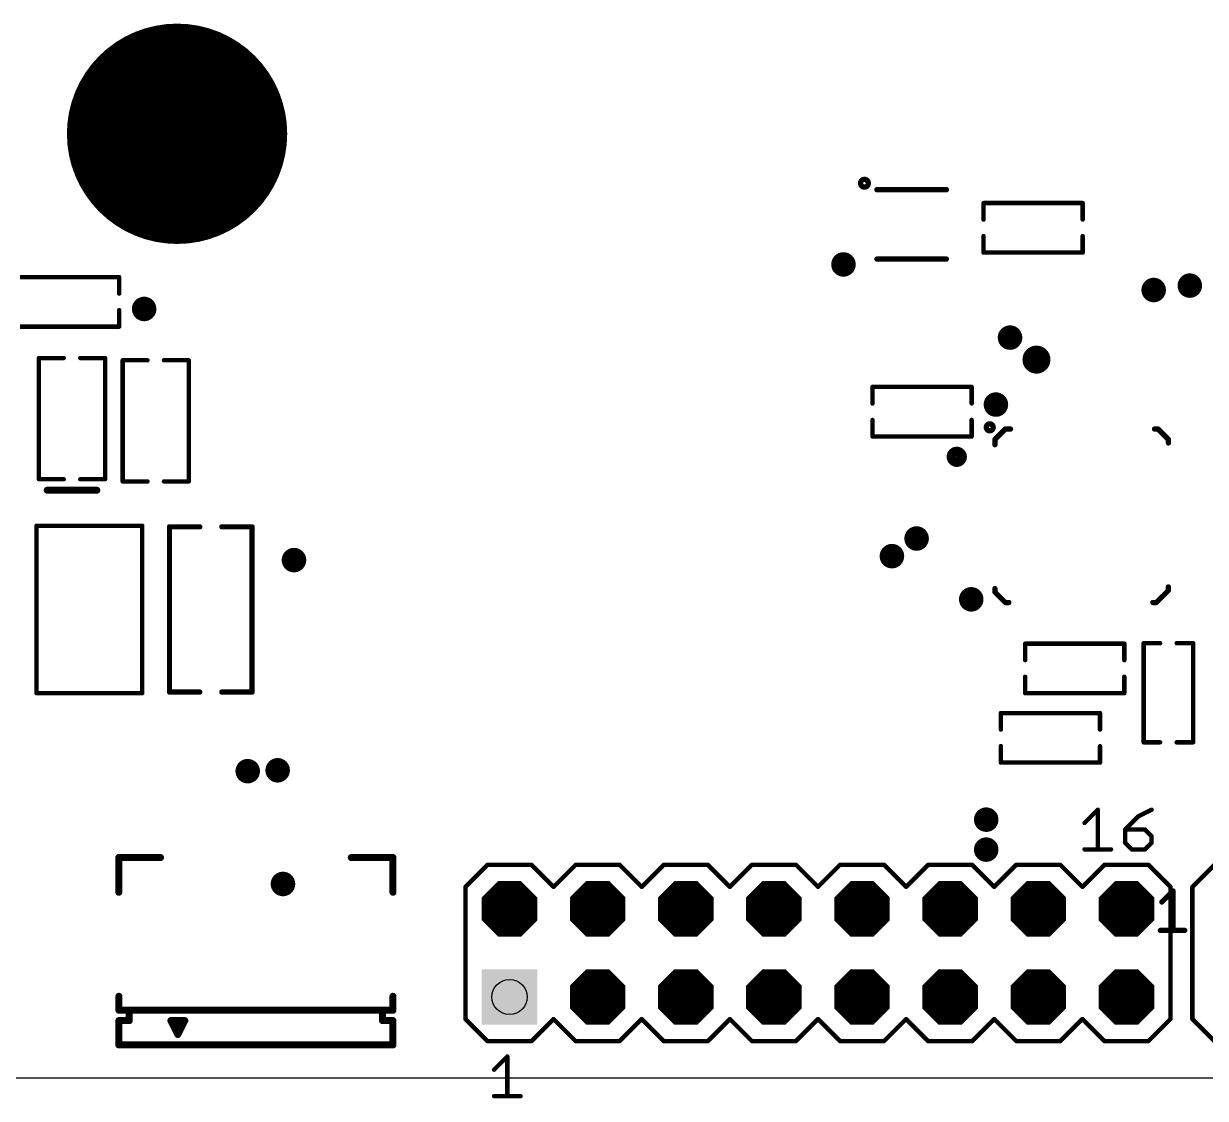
# Model space of a CAD drawing. Extents: x -132 to 146, y -142 to 112.
# Drawn here: x 61.11 to 95.16, y -0.59 to 30.39 of the extents above; entities that cross this region are included whole.
import ezdxf

# ---------------------------------------------------------------- set-up
doc = ezdxf.new("R2010")
doc.units = 0
for name, color, linetype in [('17', 82, 'CONTINUOUS'), ('18', 82, 'CONTINUOUS'), ('20', 7, 'CONTINUOUS'), ('21', 253, 'CONTINUOUS'), ('44', 253, 'CONTINUOUS')]:
    doc.layers.add(name, color=color, linetype=linetype)

# ---------------------------------------------------------------- blocks, each defined once
blk = doc.blocks.new('ROUNDP')
at = {"const_width": 0.5}
blk.add_lwpolyline([(0, -0.25, 1), (0, 0.25, 1), (0, -0.25)], format="xyb", dxfattribs=at)
blk = doc.blocks.new('SQUAREP')
blk.add_solid([(-0.5, -0.5), (0.5, -0.5), (-0.5, 0.5), (0.5, 0.5)])
blk = doc.blocks.new('OCTAGONP')
at = {"const_width": 0.5}
blk.add_lwpolyline([(-0.25, -0.1036), (-0.25, 0.1036), (-0.1036, 0.25), (0.1036, 0.25), (0.25, 0.1036), (0.25, -0.1036), (0.1036, -0.25), (-0.1036, -0.25), (-0.25, -0.1036), (-0.25, 0.1036)], dxfattribs=at)
blk = doc.blocks.new('ROUNDV')
at = {"const_width": 0.5}
blk.add_lwpolyline([(0, -0.25, 1), (0, 0.25, 1), (0, -0.25)], format="xyb", dxfattribs=at)

msp = doc.modelspace()

# ---------------------------------------------------------------- linework, layer by layer
at = {"layer": '20'}
msp.add_line((0, 0), (146.05, 0), dxfattribs=at)
at = {"layer": '21'}
for points, const_width in [([(85.3387, 25.6732, 1), (85.3387, 25.8968, 1), (85.3387, 25.6732)], 0.1524), ([(85.7, 25.6381, 1), (85.7, 25.5619)], 0.0762), ([(87.7, 25.5619, 1), (87.7, 25.6381)], 0.0762), ([(88.7712, 25.2462, 1), (88.7712, 25.1827)], 0.0635), ([(88.803, 25.2144, 1), (88.7395, 25.2144)], 0.0635), ([(91.6606, 25.2144, 1), (91.597, 25.2144)], 0.0635), ([(91.6288, 25.1827, 1), (91.6288, 25.2462)], 0.0635), ([(88.7395, 24.7381, 1), (88.803, 24.7381)], 0.0635), ([(91.597, 24.7381, 1), (91.6606, 24.7381)], 0.0635), ([(88.803, 24.2619, 1), (88.7395, 24.2619)], 0.0635), ([(91.6606, 24.2619, 1), (91.597, 24.2619)], 0.0635), ([(88.7712, 23.8174, 1), (88.7712, 23.7539)], 0.0635), ([(91.6288, 23.7539, 1), (91.6288, 23.8174)], 0.0635), ([(85.7, 23.6381, 1), (85.7, 23.5619)], 0.0762), ([(87.7, 23.5619, 1), (87.7, 23.6381)], 0.0762), ([(88.7395, 23.7856, 1), (88.803, 23.7856)], 0.0635), ([(91.597, 23.7856, 1), (91.6606, 23.7856)], 0.0635), ([(63.8911, 23.0789, 1), (63.8276, 23.0789)], 0.0635), ([(63.8593, 23.0472, 1), (63.8593, 23.1106)], 0.0635), ([(63.8276, 22.6026, 1), (63.8911, 22.6026)], 0.0635), ([(63.8911, 22.1264, 1), (63.8276, 22.1264)], 0.0635), ([(63.8276, 21.6501, 1), (63.8911, 21.6501)], 0.0635), ([(63.8593, 21.6184, 1), (63.8593, 21.6819)], 0.0635), ([(61.5792, 20.7462, 1), (61.5158, 20.7462)], 0.0635), ([(61.5475, 20.778, 1), (61.5475, 20.7145)], 0.0635), ([(62.2619, 20.7145, 1), (62.2619, 20.778)], 0.0635), ([(62.7381, 20.7781, 1), (62.7381, 20.7146)], 0.0635), ([(63.4843, 20.7463, 1), (63.4207, 20.7463)], 0.0635), ([(63.4525, 20.7146, 1), (63.4525, 20.7781)], 0.0635), ([(63.9923, 20.6823, 1), (63.9288, 20.6823)], 0.0635), ([(63.9605, 20.7141, 1), (63.9605, 20.6506)], 0.0635), ([(64.6749, 20.6506, 1), (64.6749, 20.7141)], 0.0635), ([(65.1511, 20.7141, 1), (65.1511, 20.6506)], 0.0635), ([(65.8973, 20.6823, 1), (65.8339, 20.6823)], 0.0635), ([(65.8656, 20.6506, 1), (65.8656, 20.7141)], 0.0635), ([(85.5712, 19.9461, 1), (85.5712, 19.8827)], 0.0635), ([(85.603, 19.9144, 1), (85.5395, 19.9144)], 0.0635), ([(88.4606, 19.9144, 1), (88.3971, 19.9144)], 0.0635), ([(88.4288, 19.8827, 1), (88.4288, 19.9461)], 0.0635), ([(85.5395, 19.4381, 1), (85.603, 19.4381)], 0.0635), ([(88.3971, 19.4381, 1), (88.4606, 19.4381)], 0.0635), ([(85.603, 18.9619, 1), (85.5395, 18.9619)], 0.0635), ([(88.4606, 18.9619, 1), (88.3971, 18.9619)], 0.0635), ([(88.95, 18.65, 1), (88.95, 18.85, 1), (88.95, 18.65)], 0.1524), ([(89.4, 18.7381, 1), (89.4, 18.6619)], 0.0762), ([(89.4269, 18.6731, 1), (89.3731, 18.7269)], 0.0762), ([(89.55, 18.6619, 1), (89.55, 18.7381)], 0.0762), ([(93.7, 18.7381, 1), (93.7, 18.6619)], 0.0762), ([(93.8269, 18.7269, 1), (93.7731, 18.6731)], 0.0762), ([(93.8, 18.6619, 1), (93.8, 18.7381)], 0.0762), ([(85.5712, 18.5174, 1), (85.5712, 18.4539)], 0.0635), ([(85.5395, 18.4856, 1), (85.603, 18.4856)], 0.0635), ([(88.3971, 18.4856, 1), (88.4606, 18.4856)], 0.0635), ([(88.4288, 18.4539, 1), (88.4288, 18.5174)], 0.0635), ([(89.1381, 18.4, 1), (89.0619, 18.4)], 0.0762), ([(89.0731, 18.4269, 1), (89.1269, 18.3731)], 0.0762), ([(94.1381, 18.4, 1), (94.0619, 18.4)], 0.0762), ([(94.0731, 18.3731, 1), (94.1269, 18.4269)], 0.0762), ([(88, 17.7586, 1), (88, 18.0414, 1), (88, 17.7586)], 0.3), ([(89.0619, 18.25, 1), (89.1381, 18.25)], 0.0762), ([(94.0619, 18.3, 1), (94.1381, 18.3)], 0.0762), ([(61.5474, 17.2855, 1), (61.5474, 17.222)], 0.0635), ([(61.5157, 17.2537, 1), (61.5791, 17.2537)], 0.0635), ([(61.7856, 16.987, 1), (61.7856, 16.8854)], 0.1016), ([(62.2619, 17.222, 1), (62.2619, 17.2855)], 0.0635), ([(62.7381, 17.2855, 1), (62.7381, 17.222)], 0.0635), ([(63.2144, 16.8854, 1), (63.2144, 16.987)], 0.1016), ([(63.4207, 17.2537, 1), (63.4843, 17.2537)], 0.0635), ([(63.4525, 17.222, 1), (63.4525, 17.2855)], 0.0635), ([(63.9605, 17.2215, 1), (63.9605, 17.158)], 0.0635), ([(63.9288, 17.1897, 1), (63.9923, 17.1897)], 0.0635), ([(64.6749, 17.158, 1), (64.6749, 17.2215)], 0.0635), ([(65.1511, 17.2216, 1), (65.1511, 17.1581)], 0.0635), ([(65.8338, 17.1898, 1), (65.8972, 17.1898)], 0.0635), ([(65.8655, 17.1581, 1), (65.8655, 17.2216)], 0.0635), ([(61.476, 15.9448, 1), (61.476, 15.8812)], 0.0635), ([(61.5078, 15.913, 1), (61.4443, 15.913)], 0.0635), ([(64.5558, 15.913, 1), (64.4922, 15.913)], 0.0635), ([(64.524, 15.8812, 1), (64.524, 15.9448)], 0.0635), ([(65.3475, 15.8813, 1), (65.2713, 15.8813)], 0.0762), ([(65.3094, 15.9194, 1), (65.3094, 15.8432)], 0.0762), ([(66.1825, 15.8432, 1), (66.1825, 15.9194)], 0.0762), ([(66.8174, 15.9194, 1), (66.8174, 15.8432)], 0.0762), ([(67.7287, 15.8813, 1), (67.6525, 15.8813)], 0.0762), ([(67.6906, 15.8432, 1), (67.6906, 15.9194)], 0.0762), ([(89.1381, 14.1, 1), (89.0619, 14.1)], 0.0762), ([(89.0619, 14, 1), (89.1381, 14)], 0.0762), ([(89.1269, 14.0269, 1), (89.0731, 13.9731)], 0.0762), ([(94.1381, 14.15, 1), (94.0619, 14.15)], 0.0762), ([(94.0619, 14.05, 1), (94.1381, 14.05)], 0.0762), ([(94.1269, 14.0231, 1), (94.0731, 14.0769)], 0.0762), ([(89.4, 13.7381, 1), (89.4, 13.6619)], 0.0762), ([(89.3731, 13.6731, 1), (89.4269, 13.7269)], 0.0762), ([(89.5, 13.6619, 1), (89.5, 13.7381)], 0.0762), ([(93.65, 13.7381, 1), (93.65, 13.6619)], 0.0762), ([(93.7231, 13.7269, 1), (93.7769, 13.6731)], 0.0762), ([(93.75, 13.6619, 1), (93.75, 13.7381)], 0.0762), ([(89.9712, 12.5462, 1), (89.9712, 12.4826)], 0.0635), ([(90.003, 12.5144, 1), (89.9395, 12.5144)], 0.0635), ([(92.8606, 12.5144, 1), (92.797, 12.5144)], 0.0635), ([(92.8288, 12.4826, 1), (92.8288, 12.5462)], 0.0635), ([(93.3856, 12.5606, 1), (93.3856, 12.497)], 0.0635), ([(93.4174, 12.5288, 1), (93.3539, 12.5288)], 0.0635), ([(93.8619, 12.497, 1), (93.8619, 12.5606)], 0.0635), ([(94.3381, 12.5606, 1), (94.3381, 12.497)], 0.0635), ([(94.8462, 12.5288, 1), (94.7827, 12.5288)], 0.0635), ([(94.8144, 12.497, 1), (94.8144, 12.5606)], 0.0635), ([(89.9395, 12.0381, 1), (90.003, 12.0381)], 0.0635), ([(92.797, 12.0381, 1), (92.8606, 12.0381)], 0.0635), ([(90.003, 11.5619, 1), (89.9395, 11.5619)], 0.0635), ([(92.8606, 11.5619, 1), (92.797, 11.5619)], 0.0635), ([(61.476, 11.1188, 1), (61.476, 11.0552)], 0.0635), ([(61.4443, 11.087, 1), (61.5078, 11.087)], 0.0635), ([(64.4922, 11.087, 1), (64.5558, 11.087)], 0.0635), ([(64.524, 11.0552, 1), (64.524, 11.1188)], 0.0635), ([(65.3094, 11.1568, 1), (65.3094, 11.0806)], 0.0762), ([(65.2713, 11.1187, 1), (65.3475, 11.1187)], 0.0762), ([(66.1825, 11.0806, 1), (66.1825, 11.1568)], 0.0762), ([(66.8175, 11.1568, 1), (66.8175, 11.0806)], 0.0762), ([(67.6525, 11.1187, 1), (67.7287, 11.1187)], 0.0762), ([(67.6906, 11.0806, 1), (67.6906, 11.1568)], 0.0762), ([(89.9712, 11.1174, 1), (89.9712, 11.0539)], 0.0635), ([(89.9395, 11.0856, 1), (90.003, 11.0856)], 0.0635), ([(92.797, 11.0856, 1), (92.8606, 11.0856)], 0.0635), ([(92.8288, 11.0539, 1), (92.8288, 11.1174)], 0.0635), ([(89.2712, 10.5462, 1), (89.2712, 10.4826)], 0.0635), ([(89.303, 10.5144, 1), (89.2395, 10.5144)], 0.0635), ([(92.1606, 10.5144, 1), (92.097, 10.5144)], 0.0635), ([(92.1288, 10.4826, 1), (92.1288, 10.5462)], 0.0635), ([(89.2395, 10.0381, 1), (89.303, 10.0381)], 0.0635), ([(92.097, 10.0381, 1), (92.1606, 10.0381)], 0.0635), ([(89.303, 9.5619, 1), (89.2395, 9.5619)], 0.0635), ([(92.1606, 9.5619, 1), (92.097, 9.5619)], 0.0635), ([(93.3856, 9.703, 1), (93.3856, 9.6395)], 0.0635), ([(93.3539, 9.6712, 1), (93.4174, 9.6712)], 0.0635), ([(93.8619, 9.6395, 1), (93.8619, 9.703)], 0.0635), ([(94.3381, 9.703, 1), (94.3381, 9.6395)], 0.0635), ([(94.7827, 9.6712, 1), (94.8462, 9.6712)], 0.0635), ([(94.8144, 9.6395, 1), (94.8144, 9.703)], 0.0635), ([(89.2712, 9.1174, 1), (89.2712, 9.0539)], 0.0635), ([(89.2395, 9.0856, 1), (89.303, 9.0856)], 0.0635), ([(92.097, 9.0856, 1), (92.1606, 9.0856)], 0.0635), ([(92.1288, 9.0539, 1), (92.1288, 9.1174)], 0.0635), ([(92.0966, 7.7285, 1), (92.0331, 7.7285)], 0.0635), ([(92.0873, 7.706, 1), (92.0424, 7.7509)], 0.0635), ([(93.22, 7.5662, 1), (93.2484, 7.5094)], 0.0635), ([(93.2567, 7.5154, 1), (93.2118, 7.5603)], 0.0635), ([(93.6297, 7.7001, 1), (93.6013, 7.7569)], 0.0635), ([(91.661, 7.3696, 1), (91.706, 7.3247)], 0.0635), ([(92.8846, 7.1565, 1), (92.8211, 7.1565)], 0.0635), ([(92.8529, 7.1882, 1), (92.8529, 7.1247)], 0.0635), ([(92.8304, 7.1789, 1), (92.8753, 7.134)], 0.0635), ([(93.4473, 7.1789, 1), (93.4024, 7.134)], 0.0635), ([(93.4249, 7.1247, 1), (93.4249, 7.1882)], 0.0635), ([(92.8753, 6.7976, 1), (92.8304, 6.7527)], 0.0635), ([(93.6473, 6.9658, 1), (93.5838, 6.9658)], 0.0635), ([(93.5931, 6.9434, 1), (93.638, 6.9883)], 0.0635), ([(93.638, 6.7527, 1), (93.5931, 6.7976)], 0.0635), ([(91.6835, 6.6162, 1), (91.6835, 6.5528)], 0.0635), ([(92.0331, 6.5845, 1), (92.0966, 6.5845)], 0.0635), ([(92.4462, 6.5528, 1), (92.4462, 6.6162)], 0.0635), ([(92.8211, 6.7752, 1), (92.8846, 6.7752)], 0.0635), ([(93.0436, 6.6162, 1), (93.0436, 6.5528)], 0.0635), ([(93.0211, 6.562, 1), (93.066, 6.607)], 0.0635), ([(93.4024, 6.607, 1), (93.4473, 6.562)], 0.0635), ([(93.4249, 6.5528, 1), (93.4249, 6.6162)], 0.0635), ([(93.5838, 6.7752, 1), (93.6473, 6.7752)], 0.0635), ([(63.9008, 6.35, 1), (63.7992, 6.35)], 0.1016), ([(63.85, 6.4008, 1), (63.85, 6.2992)], 0.1016), ([(65.05, 6.2992, 1), (65.05, 6.4008)], 0.1016), ([(70.55, 6.4008, 1), (70.55, 6.2992)], 0.1016), ([(71.8008, 6.35, 1), (71.6992, 6.35)], 0.1016), ([(71.75, 6.2992, 1), (71.75, 6.4008)], 0.1016), ([(74.475, 6.1718, 1), (74.475, 6.1083)], 0.0635), ([(74.4975, 6.1175, 1), (74.4525, 6.1625)], 0.0635), ([(75.7675, 6.1625, 1), (75.7225, 6.1175)], 0.0635), ([(75.745, 6.1083, 1), (75.745, 6.1718)], 0.0635), ([(77.015, 6.1718, 1), (77.015, 6.1083)], 0.0635), ([(77.0375, 6.1175, 1), (76.9925, 6.1625)], 0.0635), ([(78.3075, 6.1625, 1), (78.2625, 6.1175)], 0.0635), ([(78.285, 6.1083, 1), (78.285, 6.1718)], 0.0635), ([(79.555, 6.1718, 1), (79.555, 6.1083)], 0.0635), ([(79.5775, 6.1175, 1), (79.5325, 6.1625)], 0.0635), ([(80.8475, 6.1625, 1), (80.8025, 6.1175)], 0.0635), ([(80.825, 6.1083, 1), (80.825, 6.1718)], 0.0635), ([(82.095, 6.1718, 1), (82.095, 6.1083)], 0.0635), ([(82.1175, 6.1175, 1), (82.0725, 6.1625)], 0.0635), ([(83.3875, 6.1625, 1), (83.3425, 6.1175)], 0.0635), ([(83.365, 6.1083, 1), (83.365, 6.1718)], 0.0635), ([(84.635, 6.1718, 1), (84.635, 6.1083)], 0.0635), ([(84.6575, 6.1175, 1), (84.6125, 6.1625)], 0.0635), ([(85.9275, 6.1625, 1), (85.8825, 6.1175)], 0.0635), ([(85.905, 6.1083, 1), (85.905, 6.1718)], 0.0635), ([(87.175, 6.1718, 1), (87.175, 6.1083)], 0.0635), ([(87.1975, 6.1175, 1), (87.1525, 6.1625)], 0.0635), ([(88.4675, 6.1625, 1), (88.4225, 6.1175)], 0.0635), ([(88.445, 6.1083, 1), (88.445, 6.1718)], 0.0635), ([(89.715, 6.1718, 1), (89.715, 6.1083)], 0.0635), ([(89.7375, 6.1175, 1), (89.6925, 6.1625)], 0.0635), ([(91.0075, 6.1625, 1), (90.9625, 6.1175)], 0.0635), ([(90.985, 6.1083, 1), (90.985, 6.1718)], 0.0635), ([(92.255, 6.1718, 1), (92.255, 6.1083)], 0.0635), ([(92.2775, 6.1175, 1), (92.2325, 6.1625)], 0.0635), ([(93.5475, 6.1625, 1), (93.5025, 6.1175)], 0.0635), ([(93.525, 6.1083, 1), (93.525, 6.1718)], 0.0635), ([(73.8175, 5.5275, 1), (73.8625, 5.4825)], 0.0635), ([(73.8718, 5.505, 1), (73.8083, 5.505)], 0.0635), ([(76.3575, 5.5275, 1), (76.4025, 5.4825)], 0.0635), ([(76.3575, 5.4825, 1), (76.4025, 5.5275)], 0.0635), ([(78.8975, 5.5275, 1), (78.9425, 5.4825)], 0.0635), ([(78.8975, 5.4825, 1), (78.9425, 5.5275)], 0.0635), ([(81.4375, 5.5275, 1), (81.4825, 5.4825)], 0.0635), ([(81.4375, 5.4825, 1), (81.4825, 5.5275)], 0.0635), ([(83.9775, 5.5275, 1), (84.0225, 5.4825)], 0.0635), ([(83.9775, 5.4825, 1), (84.0225, 5.5275)], 0.0635), ([(86.5175, 5.5275, 1), (86.5625, 5.4825)], 0.0635), ([(86.5175, 5.4825, 1), (86.5625, 5.5275)], 0.0635), ([(89.0575, 5.5275, 1), (89.1025, 5.4825)], 0.0635), ([(89.0575, 5.4825, 1), (89.1025, 5.5275)], 0.0635), ([(91.5975, 5.5275, 1), (91.6425, 5.4825)], 0.0635), ([(91.5975, 5.4825, 1), (91.6425, 5.5275)], 0.0635), ([(94.1918, 5.505, 1), (94.1283, 5.505)], 0.0635), ([(94.1375, 5.4825, 1), (94.1825, 5.5275)], 0.0635), ([(94.22, 5.4181, 1), (94.22, 5.3419)], 0.0762), ([(94.2681, 5.39, 1), (94.1919, 5.39)], 0.0762), ([(94.2681, 5.38, 1), (94.1919, 5.38)], 0.0762), ([(94.2469, 5.3531, 1), (94.1931, 5.4069)], 0.0762), ([(94.23, 5.3419, 1), (94.23, 5.4181)], 0.0762), ([(94.7675, 5.5275, 1), (94.8125, 5.4825)], 0.0635), ([(94.8218, 5.505, 1), (94.7583, 5.505)], 0.0635), ([(63.7992, 5.35, 1), (63.9008, 5.35)], 0.1016), ([(71.6992, 5.35, 1), (71.8008, 5.35)], 0.1016), ([(93.8831, 5.0969, 1), (93.9369, 5.0431)], 0.0762), ([(94.1919, 5.38, 1), (94.2681, 5.38)], 0.0762), ([(93.87, 4.2881, 1), (93.87, 4.2119)], 0.0762), ([(94.23, 4.2881, 1), (94.23, 4.2119)], 0.0762), ([(94.1919, 4.25, 1), (94.2681, 4.25)], 0.0762), ([(94.23, 4.2119, 1), (94.23, 4.2881)], 0.0762), ([(94.57, 4.2119, 1), (94.57, 4.2881)], 0.0762), ([(63.9008, 2.35, 1), (63.7992, 2.35)], 0.1016), ([(71.8008, 2.35, 1), (71.6992, 2.35)], 0.1016), ([(63.85, 2.0008, 1), (63.85, 1.8992)], 0.1016), ([(64.2008, 1.95, 1), (64.0992, 1.95)], 0.1016), ([(64.15, 2.0008, 1), (64.15, 1.8992)], 0.1016), ([(64.15, 1.8992, 1), (64.15, 2.0008)], 0.1016), ([(71.5008, 1.95, 1), (71.3992, 1.95)], 0.1016), ([(71.45, 2.0008, 1), (71.45, 1.8992)], 0.1016), ([(71.45, 1.8992, 1), (71.45, 2.0008)], 0.1016), ([(71.75, 1.8992, 1), (71.75, 2.0008)], 0.1016), ([(63.7992, 1.95, 1), (63.9008, 1.95)], 0.1016), ([(63.85, 1.7008, 1), (63.85, 1.5992)], 0.1016), ([(63.9008, 1.65, 1), (63.7992, 1.65)], 0.1016), ([(64.15, 1.5992, 1), (64.15, 1.7008)], 0.1016), ([(65.3954, 1.6727, 1), (65.3046, 1.6273)], 0.1016), ([(65.35, 1.7008, 1), (65.35, 1.5992)], 0.1016), ([(65.3676, 1.6656, 1), (65.3676, 1.564)], 0.1016), ([(65.7954, 1.6273, 1), (65.7046, 1.6727)], 0.1016), ([(65.7324, 1.564, 1), (65.7324, 1.6656)], 0.1016), ([(65.75, 1.5992, 1), (65.75, 1.7008)], 0.1016), ([(71.45, 1.7008, 1), (71.45, 1.5992)], 0.1016), ([(71.6992, 1.95, 1), (71.8008, 1.95)], 0.1016), ([(71.8008, 1.65, 1), (71.6992, 1.65)], 0.1016), ([(71.75, 1.5992, 1), (71.75, 1.7008)], 0.1016), ([(73.8625, 1.7175, 1), (73.8175, 1.6725)], 0.0635), ([(73.8083, 1.695, 1), (73.8718, 1.695)], 0.0635), ([(76.4025, 1.7175, 1), (76.3575, 1.6725)], 0.0635), ([(76.4025, 1.6725, 1), (76.3575, 1.7175)], 0.0635), ([(78.9425, 1.7175, 1), (78.8975, 1.6725)], 0.0635), ([(78.9425, 1.6725, 1), (78.8975, 1.7175)], 0.0635), ([(81.4825, 1.7175, 1), (81.4375, 1.6725)], 0.0635), ([(81.4825, 1.6725, 1), (81.4375, 1.7175)], 0.0635), ([(84.0225, 1.7175, 1), (83.9775, 1.6725)], 0.0635), ([(84.0225, 1.6725, 1), (83.9775, 1.7175)], 0.0635), ([(86.5625, 1.7175, 1), (86.5175, 1.6725)], 0.0635), ([(86.5625, 1.6725, 1), (86.5175, 1.7175)], 0.0635), ([(89.1025, 1.7175, 1), (89.0575, 1.6725)], 0.0635), ([(89.1025, 1.6725, 1), (89.0575, 1.7175)], 0.0635), ([(91.6425, 1.7175, 1), (91.5975, 1.6725)], 0.0635), ([(91.6425, 1.6725, 1), (91.5975, 1.7175)], 0.0635), ([(94.1283, 1.695, 1), (94.1918, 1.695)], 0.0635), ([(94.1825, 1.6725, 1), (94.1375, 1.7175)], 0.0635), ([(94.8125, 1.7175, 1), (94.7675, 1.6725)], 0.0635), ([(94.7583, 1.695, 1), (94.8218, 1.695)], 0.0635), ([(64.0992, 1.65, 1), (64.2008, 1.65)], 0.1016), ([(65.4692, 1.4624, 1), (65.4692, 1.3608)], 0.1016), ([(65.6308, 1.3608, 1), (65.6308, 1.4624)], 0.1016), ([(71.3992, 1.65, 1), (71.5008, 1.65)], 0.1016), ([(63.85, 1.0008, 1), (63.85, 0.8992)], 0.1016), ([(65.5046, 1.2727, 1), (65.5954, 1.2273)], 0.1016), ([(65.5046, 1.2273, 1), (65.5954, 1.2727)], 0.1016), ([(71.75, 0.8992, 1), (71.75, 1.0008)], 0.1016), ([(74.475, 1.0917, 1), (74.475, 1.0283)], 0.0635), ([(74.4525, 1.0375, 1), (74.4975, 1.0825)], 0.0635), ([(75.7225, 1.0825, 1), (75.7675, 1.0375)], 0.0635), ([(75.745, 1.0283, 1), (75.745, 1.0917)], 0.0635), ([(77.015, 1.0917, 1), (77.015, 1.0283)], 0.0635), ([(76.9925, 1.0375, 1), (77.0375, 1.0825)], 0.0635), ([(78.2625, 1.0825, 1), (78.3075, 1.0375)], 0.0635), ([(78.285, 1.0283, 1), (78.285, 1.0917)], 0.0635), ([(79.555, 1.0917, 1), (79.555, 1.0283)], 0.0635), ([(79.5325, 1.0375, 1), (79.5775, 1.0825)], 0.0635), ([(80.8025, 1.0825, 1), (80.8475, 1.0375)], 0.0635), ([(80.825, 1.0283, 1), (80.825, 1.0917)], 0.0635), ([(82.095, 1.0917, 1), (82.095, 1.0283)], 0.0635), ([(82.0725, 1.0375, 1), (82.1175, 1.0825)], 0.0635), ([(83.3425, 1.0825, 1), (83.3875, 1.0375)], 0.0635), ([(83.365, 1.0283, 1), (83.365, 1.0917)], 0.0635), ([(84.635, 1.0917, 1), (84.635, 1.0283)], 0.0635), ([(84.6125, 1.0375, 1), (84.6575, 1.0825)], 0.0635), ([(85.8825, 1.0825, 1), (85.9275, 1.0375)], 0.0635), ([(85.905, 1.0283, 1), (85.905, 1.0917)], 0.0635), ([(87.175, 1.0917, 1), (87.175, 1.0283)], 0.0635), ([(87.1525, 1.0375, 1), (87.1975, 1.0825)], 0.0635), ([(88.4225, 1.0825, 1), (88.4675, 1.0375)], 0.0635), ([(88.445, 1.0283, 1), (88.445, 1.0917)], 0.0635), ([(89.715, 1.0917, 1), (89.715, 1.0283)], 0.0635), ([(89.6925, 1.0375, 1), (89.7375, 1.0825)], 0.0635), ([(90.9625, 1.0825, 1), (91.0075, 1.0375)], 0.0635), ([(90.985, 1.0283, 1), (90.985, 1.0917)], 0.0635), ([(92.255, 1.0917, 1), (92.255, 1.0283)], 0.0635), ([(92.2325, 1.0375, 1), (92.2775, 1.0825)], 0.0635), ([(93.5025, 1.0825, 1), (93.5475, 1.0375)], 0.0635), ([(93.525, 1.0283, 1), (93.525, 1.0917)], 0.0635), ([(63.7992, 0.95, 1), (63.9008, 0.95)], 0.1016), ([(71.6992, 0.95, 1), (71.8008, 0.95)], 0.1016), ([(75.0786, 0.6165, 1), (75.0151, 0.6165)], 0.0635), ([(75.0693, 0.594, 1), (75.0244, 0.6389)], 0.0635), ([(74.643, 0.2576, 1), (74.688, 0.2127)], 0.0635), ([(74.6655, -0.4958, 1), (74.6655, -0.5593)], 0.0635), ([(75.0151, -0.5275, 1), (75.0786, -0.5275)], 0.0635), ([(75.4282, -0.5593, 1), (75.4282, -0.4958)], 0.0635)]:
    msp.add_lwpolyline(points, format="xyb", dxfattribs=dict(at, const_width=const_width))
for points, const_width in [([(87.7, 25.6), (85.7, 25.6)], 0.1524), ([(91.6288, 25.2144), (88.7712, 25.2144)], 0.127), ([(88.7712, 25.2144), (88.7712, 24.7381)], 0.127), ([(91.6288, 24.7381), (91.6288, 25.2144)], 0.127), ([(88.7712, 23.7856), (88.7712, 24.2619)], 0.127), ([(91.6288, 24.2619), (91.6288, 23.7856)], 0.127), ([(91.6288, 23.7856), (88.7712, 23.7856)], 0.127), ([(85.7, 23.6), (87.7, 23.6)], 0.1524), ([(61.0017, 23.0789), (63.8593, 23.0789)], 0.127), ([(63.8593, 23.0789), (63.8593, 22.6026)], 0.127), ([(63.8593, 21.6501), (63.8593, 22.1264)], 0.127), ([(61.0017, 21.6501), (63.8593, 21.6501)], 0.127), ([(61.5474, 17.2537), (61.5475, 20.7462)], 0.127), ([(61.5475, 20.7462), (62.2619, 20.7462)], 0.127), ([(62.7381, 20.7463), (63.4525, 20.7463)], 0.127), ([(63.4525, 20.7463), (63.4525, 17.2537)], 0.127), ([(63.9605, 17.1897), (63.9605, 20.6823)], 0.127), ([(63.9605, 20.6823), (64.6749, 20.6823)], 0.127), ([(65.1511, 20.6823), (65.8656, 20.6823)], 0.127), ([(65.8656, 20.6823), (65.8655, 17.1898)], 0.127), ([(88.4288, 19.9144), (85.5712, 19.9144)], 0.127), ([(85.5712, 19.9144), (85.5712, 19.4381)], 0.127), ([(88.4288, 19.4381), (88.4288, 19.9144)], 0.127), ([(85.5712, 18.4856), (85.5712, 18.9619)], 0.127), ([(88.4288, 18.9619), (88.4288, 18.4856)], 0.127), ([(89.1, 18.4), (89.4, 18.7)], 0.1524), ([(89.4, 18.7), (89.55, 18.7)], 0.1524), ([(93.8, 18.7), (93.7, 18.7)], 0.1524), ([(93.8, 18.7), (94.1, 18.4)], 0.1524), ([(88.4288, 18.4856), (85.5712, 18.4856)], 0.127), ([(89.1, 18.4), (89.1, 18.25)], 0.1524), ([(94.1, 18.4), (94.1, 18.3)], 0.1524), ([(62.2619, 17.2537), (61.5474, 17.2537)], 0.127), ([(61.7856, 16.9362), (63.2144, 16.9362)], 0.2032), ([(63.4525, 17.2537), (62.7381, 17.2537)], 0.127), ([(64.6749, 17.1897), (63.9605, 17.1897)], 0.127), ([(65.8655, 17.1898), (65.1511, 17.1898)], 0.127), ([(61.476, 11.087), (61.476, 15.913)], 0.127), ([(61.476, 15.913), (64.524, 15.913)], 0.127), ([(64.524, 15.913), (64.524, 11.087)], 0.127), ([(65.3094, 11.1187), (65.3094, 15.8813)], 0.1524), ([(65.3094, 15.8813), (66.1825, 15.8813)], 0.1524), ([(66.8174, 15.8813), (67.6906, 15.8813)], 0.1524), ([(67.6906, 15.8813), (67.6906, 11.1187)], 0.1524), ([(89.1, 14), (89.1, 14.1)], 0.1524), ([(89.4, 13.7), (89.1, 14)], 0.1524), ([(94.1, 14.05), (93.75, 13.7)], 0.1524), ([(94.1, 14.05), (94.1, 14.15)], 0.1524), ([(89.4, 13.7), (89.5, 13.7)], 0.1524), ([(93.75, 13.7), (93.65, 13.7)], 0.1524), ([(89.9712, 12.0381), (89.9712, 12.5144)], 0.127), ([(89.9712, 12.5144), (92.8288, 12.5144)], 0.127), ([(92.8288, 12.5144), (92.8288, 12.0381)], 0.127), ([(93.3856, 9.6712), (93.3856, 12.5288)], 0.127), ([(93.3856, 12.5288), (93.8619, 12.5288)], 0.127), ([(94.8144, 12.5288), (94.3381, 12.5288)], 0.127), ([(94.8144, 9.6712), (94.8144, 12.5288)], 0.127), ([(89.9712, 11.5619), (89.9712, 11.0856)], 0.127), ([(92.8288, 11.0856), (92.8288, 11.5619)], 0.127), ([(64.524, 11.087), (61.476, 11.087)], 0.127), ([(66.1825, 11.1187), (65.3094, 11.1187)], 0.1524), ([(67.6906, 11.1187), (66.8175, 11.1187)], 0.1524), ([(89.9712, 11.0856), (92.8288, 11.0856)], 0.127), ([(89.2712, 10.0381), (89.2712, 10.5144)], 0.127), ([(89.2712, 10.5144), (92.1288, 10.5144)], 0.127), ([(92.1288, 10.5144), (92.1288, 10.0381)], 0.127), ([(89.2712, 9.5619), (89.2712, 9.0856)], 0.127), ([(92.1288, 9.0856), (92.1288, 9.5619)], 0.127), ([(93.8619, 9.6712), (93.3856, 9.6712)], 0.127), ([(94.3381, 9.6712), (94.8144, 9.6712)], 0.127), ([(89.2712, 9.0856), (92.1288, 9.0856)], 0.127), ([(91.6835, 7.3472), (92.0648, 7.7285)], 0.127), ([(92.0648, 7.7285), (92.0648, 6.5845)], 0.127), ([(93.2342, 7.5378), (92.8529, 7.1565)], 0.127), ([(93.6155, 7.7285), (93.2342, 7.5378)], 0.127), ([(92.8529, 7.1565), (92.8529, 6.7752)], 0.127), ([(93.4249, 7.1565), (92.8529, 7.1565)], 0.127), ([(93.6155, 6.9658), (93.4249, 7.1565)], 0.127), ([(92.8529, 6.7752), (93.0436, 6.5845)], 0.127), ([(93.4249, 6.5845), (93.6155, 6.7752)], 0.127), ([(93.6155, 6.7752), (93.6155, 6.9658)], 0.127), ([(91.6835, 6.5845), (92.4462, 6.5845)], 0.127), ([(93.0436, 6.5845), (93.4249, 6.5845)], 0.127), ([(63.85, 6.35), (63.85, 5.35)], 0.2032), ([(65.05, 6.35), (63.85, 6.35)], 0.2032), ([(71.75, 6.35), (70.55, 6.35)], 0.2032), ([(71.75, 5.35), (71.75, 6.35)], 0.2032), ([(74.475, 6.14), (73.84, 5.505)], 0.127), ([(74.475, 6.14), (75.745, 6.14)], 0.127), ([(75.745, 6.14), (76.38, 5.505)], 0.127), ([(76.38, 5.505), (77.015, 6.14)], 0.127), ([(77.015, 6.14), (78.285, 6.14)], 0.127), ([(78.285, 6.14), (78.92, 5.505)], 0.127), ([(78.92, 5.505), (79.555, 6.14)], 0.127), ([(79.555, 6.14), (80.825, 6.14)], 0.127), ([(80.825, 6.14), (81.46, 5.505)], 0.127), ([(82.095, 6.14), (81.46, 5.505)], 0.127), ([(82.095, 6.14), (83.365, 6.14)], 0.127), ([(83.365, 6.14), (84, 5.505)], 0.127), ([(84, 5.505), (84.635, 6.14)], 0.127), ([(84.635, 6.14), (85.905, 6.14)], 0.127), ([(85.905, 6.14), (86.54, 5.505)], 0.127), ([(86.54, 5.505), (87.175, 6.14)], 0.127), ([(87.175, 6.14), (88.445, 6.14)], 0.127), ([(88.445, 6.14), (89.08, 5.505)], 0.127), ([(89.715, 6.14), (89.08, 5.505)], 0.127), ([(89.715, 6.14), (90.985, 6.14)], 0.127), ([(90.985, 6.14), (91.62, 5.505)], 0.127), ([(91.62, 5.505), (92.255, 6.14)], 0.127), ([(92.255, 6.14), (93.525, 6.14)], 0.127), ([(93.525, 6.14), (94.16, 5.505)], 0.127), ([(95.425, 6.14), (94.79, 5.505)], 0.127), ([(73.84, 5.505), (73.84, 1.695)], 0.127), ([(94.22, 5.38), (93.91, 5.07)], 0.1524), ([(94.16, 5.505), (94.16, 1.695)], 0.127), ([(94.23, 5.38), (94.22, 5.38)], 0.1524), ([(94.23, 5.38), (94.23, 5.39)], 0.1524), ([(94.23, 4.25), (94.23, 5.38)], 0.1524), ([(94.79, 5.505), (94.79, 1.695)], 0.127), ([(93.87, 4.25), (94.23, 4.25)], 0.1524), ([(94.23, 4.25), (94.57, 4.25)], 0.1524), ([(63.85, 2.35), (63.85, 1.95)], 0.2032), ([(71.75, 1.95), (71.75, 2.35)], 0.2032), ([(63.85, 1.95), (64.15, 1.95)], 0.2032), ([(64.15, 1.95), (64.15, 1.65)], 0.2032), ([(71.45, 1.95), (64.15, 1.95)], 0.2032), ([(71.45, 1.65), (71.45, 1.95)], 0.2032), ([(71.45, 1.95), (71.75, 1.95)], 0.2032), ([(64.15, 1.65), (63.85, 1.65)], 0.2032), ([(63.85, 1.65), (63.85, 0.95)], 0.2032), ([(65.35, 1.65), (65.55, 1.25)], 0.2032), ([(65.75, 1.65), (65.35, 1.65)], 0.2032), ([(65.3676, 1.6148), (65.7324, 1.6148)], 0.2032), ([(65.55, 1.25), (65.75, 1.65)], 0.2032), ([(71.75, 1.65), (71.45, 1.65)], 0.2032), ([(71.75, 0.95), (71.75, 1.65)], 0.2032), ([(73.84, 1.695), (74.475, 1.06)], 0.127), ([(76.38, 1.695), (75.745, 1.06)], 0.127), ([(77.015, 1.06), (76.38, 1.695)], 0.127), ([(78.92, 1.695), (78.285, 1.06)], 0.127), ([(79.555, 1.06), (78.92, 1.695)], 0.127), ([(81.46, 1.695), (80.825, 1.06)], 0.127), ([(81.46, 1.695), (82.095, 1.06)], 0.127), ([(84, 1.695), (83.365, 1.06)], 0.127), ([(84.635, 1.06), (84, 1.695)], 0.127), ([(86.54, 1.695), (85.905, 1.06)], 0.127), ([(87.175, 1.06), (86.54, 1.695)], 0.127), ([(89.08, 1.695), (88.445, 1.06)], 0.127), ([(89.08, 1.695), (89.715, 1.06)], 0.127), ([(91.62, 1.695), (90.985, 1.06)], 0.127), ([(92.255, 1.06), (91.62, 1.695)], 0.127), ([(94.16, 1.695), (93.525, 1.06)], 0.127), ([(94.79, 1.695), (95.425, 1.06)], 0.127), ([(65.4692, 1.4116), (65.6308, 1.4116)], 0.2032), ([(71.75, 0.95), (63.85, 0.95)], 0.2032), ([(75.745, 1.06), (74.475, 1.06)], 0.127), ([(78.285, 1.06), (77.015, 1.06)], 0.127), ([(80.825, 1.06), (79.555, 1.06)], 0.127), ([(83.365, 1.06), (82.095, 1.06)], 0.127), ([(85.905, 1.06), (84.635, 1.06)], 0.127), ([(88.445, 1.06), (87.175, 1.06)], 0.127), ([(90.985, 1.06), (89.715, 1.06)], 0.127), ([(93.525, 1.06), (92.255, 1.06)], 0.127), ([(74.6655, 0.2351), (75.0468, 0.6165)], 0.127), ([(75.0468, 0.6165), (75.0468, -0.5275)], 0.127), ([(74.6655, -0.5275), (75.4282, -0.5275)], 0.127)]:
    msp.add_lwpolyline(points, dxfattribs=dict(at, const_width=const_width))
at = {"layer": '44'}
for centre, radius in [((65.528, 27.21), 1.6), ((84.7344, 23.4442), 0.15), ((93.6752, 22.7076), 0.15), ((94.7166, 22.8346), 0.15), ((64.5795, 22.1615), 0.15), ((89.535, 21.336), 0.15), ((90.297, 20.701), 0.2), ((89.1286, 19.4056), 0.15), ((86.8426, 15.5448), 0.15), ((68.8975, 14.9225), 0.15), ((86.1314, 15.0368), 0.15), ((88.4174, 13.7922), 0.15), ((67.564, 8.8392), 0.15), ((68.4276, 8.8646), 0.15), ((88.8492, 7.4422), 0.15), ((88.8492, 6.5786), 0.15), ((68.58, 5.588), 0.15), ((75.11, 4.87), 0.508), ((77.65, 4.87), 0.508), ((80.19, 4.87), 0.508), ((82.73, 4.87), 0.508), ((85.27, 4.87), 0.508), ((87.81, 4.87), 0.508), ((90.35, 4.87), 0.508), ((92.89, 4.87), 0.508), ((75.11, 2.33), 0.508), ((77.65, 2.33), 0.508), ((80.19, 2.33), 0.508), ((82.73, 2.33), 0.508), ((85.27, 2.33), 0.508), ((87.81, 2.33), 0.508), ((90.35, 2.33), 0.508), ((92.89, 2.33), 0.508)]:
    msp.add_circle(centre, radius, dxfattribs=at)

# ---------------------------------------------------------------- block references
at = {"layer": '17'}
for name, p, xscale, yscale in [('ROUNDP', (65.528, 27.21), 6.35, 6.35), ('ROUNDP', (65.528, 27.21), 6.35, 6.35), ('OCTAGONP', (75.11, 4.87), 1.6002, 1.6002), ('OCTAGONP', (75.11, 4.87), 1.6002, 1.6002), ('OCTAGONP', (77.65, 4.87), 1.6002, 1.6002), ('OCTAGONP', (77.65, 4.87), 1.6002, 1.6002), ('OCTAGONP', (80.19, 4.87), 1.6002, 1.6002), ('OCTAGONP', (80.19, 4.87), 1.6002, 1.6002), ('OCTAGONP', (82.73, 4.87), 1.6002, 1.6002), ('OCTAGONP', (82.73, 4.87), 1.6002, 1.6002), ('OCTAGONP', (85.27, 4.87), 1.6002, 1.6002), ('OCTAGONP', (85.27, 4.87), 1.6002, 1.6002), ('OCTAGONP', (87.81, 4.87), 1.6002, 1.6002), ('OCTAGONP', (87.81, 4.87), 1.6002, 1.6002), ('OCTAGONP', (90.35, 4.87), 1.6002, 1.6002), ('OCTAGONP', (90.35, 4.87), 1.6002, 1.6002), ('OCTAGONP', (92.89, 4.87), 1.6002, 1.6002), ('OCTAGONP', (92.89, 4.87), 1.6002, 1.6002), ('SQUAREP', (75.11, 2.33), 1.6002, 1.6002), ('SQUAREP', (75.11, 2.33), 1.6002, 1.6002), ('OCTAGONP', (77.65, 2.33), 1.6002, 1.6002), ('OCTAGONP', (77.65, 2.33), 1.6002, 1.6002), ('OCTAGONP', (80.19, 2.33), 1.6002, 1.6002), ('OCTAGONP', (80.19, 2.33), 1.6002, 1.6002), ('OCTAGONP', (82.73, 2.33), 1.6002, 1.6002), ('OCTAGONP', (82.73, 2.33), 1.6002, 1.6002), ('OCTAGONP', (85.27, 2.33), 1.6002, 1.6002), ('OCTAGONP', (85.27, 2.33), 1.6002, 1.6002), ('OCTAGONP', (87.81, 2.33), 1.6002, 1.6002), ('OCTAGONP', (87.81, 2.33), 1.6002, 1.6002), ('OCTAGONP', (90.35, 2.33), 1.6002, 1.6002), ('OCTAGONP', (90.35, 2.33), 1.6002, 1.6002), ('OCTAGONP', (92.89, 2.33), 1.6002, 1.6002), ('OCTAGONP', (92.89, 2.33), 1.6002, 1.6002)]:
    msp.add_blockref(name, p, dxfattribs=dict(at, xscale=xscale, yscale=yscale))
at = {"layer": '18'}
for p, xscale, yscale in [((84.7344, 23.4442), 0.7064, 0.7064), ((94.7166, 22.8346), 0.7064, 0.7064), ((93.6752, 22.7076), 0.7064, 0.7064), ((64.5795, 22.1615), 0.7064, 0.7064), ((89.535, 21.336), 0.7064, 0.7064), ((90.297, 20.701), 0.8064, 0.8064), ((89.1286, 19.4056), 0.7064, 0.7064), ((86.8426, 15.5448), 0.7064, 0.7064), ((86.1314, 15.0368), 0.7064, 0.7064), ((68.8975, 14.9225), 0.7064, 0.7064), ((88.4174, 13.7922), 0.7064, 0.7064), ((68.4276, 8.8646), 0.7064, 0.7064), ((67.564, 8.8392), 0.7064, 0.7064), ((88.8492, 7.4422), 0.7064, 0.7064), ((88.8492, 6.5786), 0.7064, 0.7064), ((68.58, 5.588), 0.7064, 0.7064)]:
    msp.add_blockref('ROUNDV', p, dxfattribs=dict(at, xscale=xscale, yscale=yscale))

doc.saveas('drawing.dxf')
